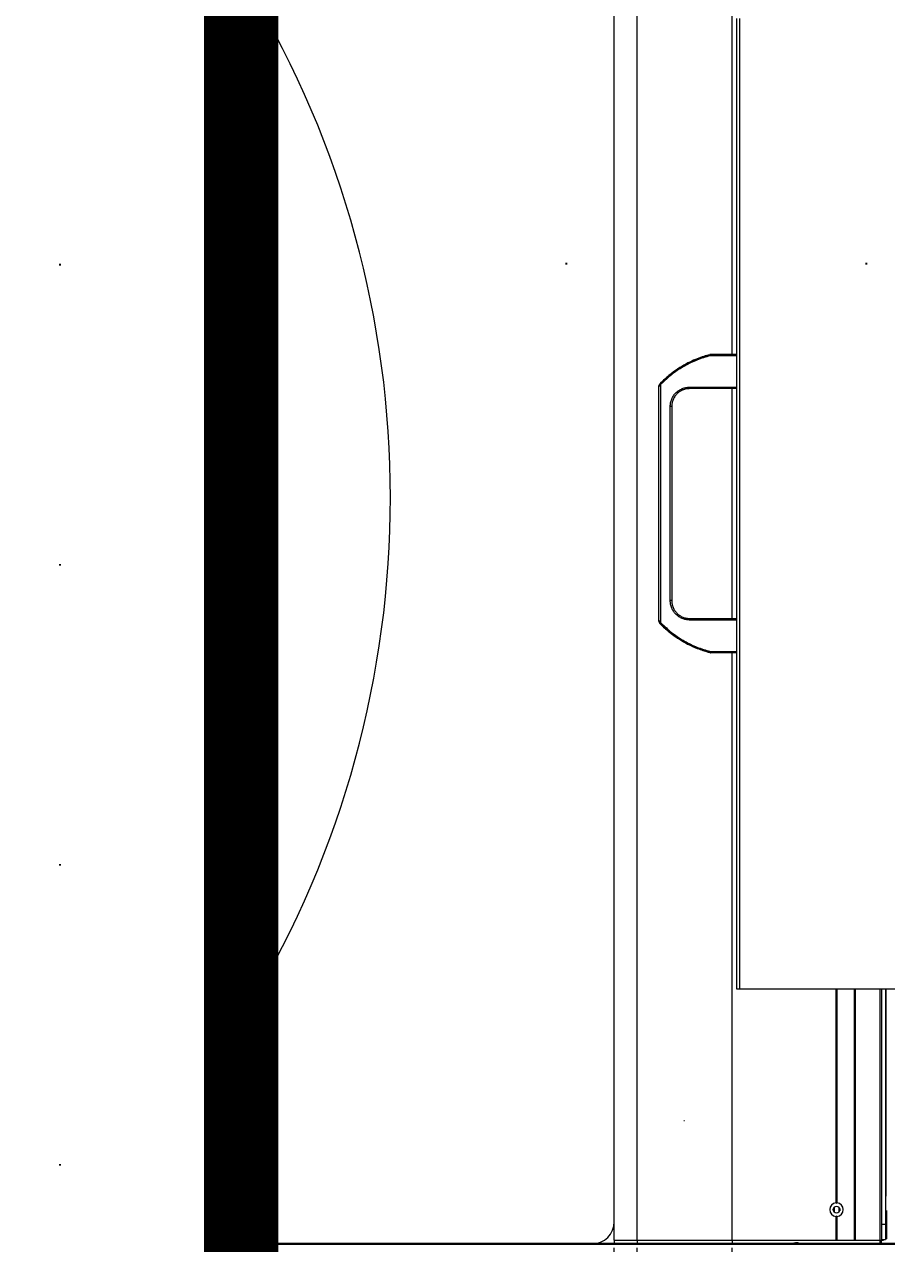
# Model space of a CAD drawing. Header units: centimetres. Extents: x 405564 to 502064, y 46284 to 60634.
# Drawn here: x 457312.4 to 457370.2, y 54366.9 to 54448.6 of the extents above; entities that cross this region are included whole.
import ezdxf
from ezdxf import colors
from ezdxf.entities.mleader import LeaderData, LeaderLine
from ezdxf.math import Vec2, Vec3
from ezdxf.xclip import XClip

# ---------------------------------------------------------------- set-up
doc = ezdxf.new("R2010")
doc.units = ezdxf.units.CM
doc.header["$XCLIPFRAME"] = 0
doc.linetypes.add('ACAD_ISO07W100', pattern=[3, 0, -3])
doc.linetypes.add('DOT', pattern=[0.25, 0, -0.25])
for name, color, linetype in [('---___EB_draft03_cihazlar', 8, 'Continuous'), ('AS_DOS_TERAS_UST', 8, 'ACAD_ISO07W100'), ('AS_DUV', 8, 'Continuous'), ('AS_PYZ_BINA', 8, 'Continuous')]:
    doc.layers.add(name, color=color, linetype=linetype)
doc.layers.add('0-KRCN-MİMARİ-220526', color=8, linetype='Continuous', lineweight=9)
doc.layers.add('OL_Ic', color=8, linetype='Continuous', lineweight=9)
doc.styles.add('Normal_ITL', font='swissi.ttf')

# ---------------------------------------------------------------- blocks, each defined once
blk = doc.blocks.new('THTWorkStation1M')
at = {"layer": '---___EB_draft03_cihazlar', "linetype": 'Continuous', "lineweight": 15}
for p, q in [((273952.101, -40093.617), (273952.101, -40093.417)), ((273952.201, -40093.417), (273952.101, -40093.417)), ((273952.101, -40093.417), (273952.101, -40093.617)), ((273952.101, -40093.417), (273952.101, -40093.417)), ((273952.101, -40093.417), (273952.101, -40093.617)), ((273952.101, -40093.417), (273952.101, -40093.417)), ((273952.201, -40093.617), (273952.201, -40093.417)), ((273957.594, -40093.417), (273952.201, -40093.417)), ((273958.011, -40093.417), (273957.594, -40093.417)), ((273962.093, -40093.417), (273958.007, -40093.417)), ((273962.093, -40093.617), (273962.093, -40093.417)), ((273968.471, -40093.417), (273962.093, -40093.417)), ((273968.471, -40093.617), (273968.471, -40093.417)), ((273970.001, -40093.417), (273968.471, -40093.417)), ((273970.001, -40093.617), (273970.001, -40093.417)), ((273951.76, -40095.617), (273951.76, -40093.717)), ((273951.81, -40093.717), (273951.76, -40093.717)), ((273951.81, -40094.667), (273951.81, -40093.667)), ((273952.1, -40093.667), (273951.81, -40093.667)), ((273952.1, -40093.617), (273951.95, -40093.617)), ((273951.95, -40093.617), (273951.95, -40093.667)), ((273952.1, -40110.467), (273952.1, -40093.617)), ((273952.164, -40093.617), (273952.1, -40093.617)), ((273952.201, -40093.617), (273952.164, -40093.617)), ((273952.2, -40110.467), (273952.2, -40093.617)), ((273962.093, -40093.617), (273952.201, -40093.617)), ((273953.85, -40110.467), (273953.85, -40093.617)), ((273953.9, -40093.617), (273953.9, -40110.467)), ((273955.065, -40093.617), (273955.065, -40095.218)), ((273955.1, -40093.617), (273955.1, -40095.252)), ((273955.136, -40093.617), (273955.136, -40095.218)), ((273962.092, -40093.617), (273962.092, -40132.967)), ((273968.471, -40093.617), (273962.093, -40093.617)), ((273970.001, -40093.617), (273968.471, -40093.617)), ((273968.471, -40093.617), (273968.471, -40193.117)), ((273970, -40093.617), (273970, -40193.117)), ((273951.81, -40110.467), (273951.81, -40094.667)), ((273951.81, -40094.667), (273952.1, -40094.667)), ((273995, -40094.867), (273995, -40107.242)), ((273954.89, -40095.748), (273954.89, -40095.586)), ((273954.94, -40095.825), (273954.94, -40095.509)), ((273955.1, -40095.252), (273955.065, -40095.218)), ((273955.136, -40095.218), (273955.1, -40095.252)), ((273955.26, -40095.825), (273955.26, -40095.509)), ((273955.31, -40095.748), (273955.31, -40095.586)), ((273951.78, -40096.567), (273951.78, -40110.467)), ((273955.065, -40096.116), (273955.1, -40096.082)), ((273955.065, -40096.116), (273955.065, -40110.467)), ((273955.1, -40096.082), (273955.136, -40096.116)), ((273955.1, -40096.082), (273955.1, -40110.467)), ((273955.136, -40096.116), (273955.136, -40110.467)), ((273965.3, -40101.617), (273965.347, -40101.617)), ((273961.606, -40110.467), (273940.106, -40110.467)), ((273961.606, -40175.467), (273961.606, -40110.467)), ((273961.806, -40110.467), (273961.606, -40110.467)), ((273961.806, -40175.467), (273961.806, -40110.467)), ((273961.806, -40132.967), (273963.501, -40132.967)), ((273963.501, -40133.067), (273961.806, -40133.067)), ((273963.501, -40132.967), (273963.529, -40132.968)), ((273963.687, -40133.092), (273963.501, -40133.067)), ((273963.706, -40133.023), (273963.528, -40132.996)), ((273963.529, -40132.995), (273963.706, -40133.022)), ((273966.76, -40134.763), (273966.762, -40134.761)), ((273966.906, -40150.846), (273966.906, -40135.089)), ((273966.993, -40135.086), (273967.004, -40135.086)), ((273967.006, -40135.086), (273967.005, -40135.081)), ((273967.006, -40135.086), (273967.006, -40135.089)), ((273967.006, -40135.089), (273967.006, -40150.846)), ((273961.806, -40135.167), (273964.946, -40135.167)), ((273964.946, -40135.267), (273961.806, -40135.267)), ((273962.092, -40135.267), (273962.092, -40150.667)), ((273966.146, -40149.467), (273966.146, -40136.467)), ((273966.246, -40136.467), (273966.246, -40149.467)), ((273961.806, -40150.667), (273964.946, -40150.667)), ((273964.946, -40150.767), (273961.806, -40150.767)), ((273966.762, -40151.173), (273966.76, -40151.171)), ((273967.004, -40150.848), (273966.993, -40150.848)), ((273967.005, -40150.853), (273967.006, -40150.848)), ((273961.806, -40152.867), (273963.501, -40152.867)), ((273963.501, -40152.967), (273961.806, -40152.967)), ((273962.092, -40152.967), (273962.092, -40193.117)), ((273963.501, -40152.867), (273963.687, -40152.842)), ((273963.529, -40152.967), (273963.501, -40152.967)), ((273963.706, -40152.912), (273963.529, -40152.939)), ((273963.569, -40152.932), (273963.707, -40152.911))]:
    blk.add_line(p, q, dxfattribs=at)
at = {"layer": '---___EB_draft03_cihazlar', "color": 1, "const_width": 5}
blk.add_lwpolyline([(273995, -40093.367), (273995, -40193.367)], dxfattribs=at)
at = {"layer": '---___EB_draft03_cihazlar', "color": 1}
blk.add_lwpolyline([(273875, -40093.367), (273995, -40093.367), (273995, -40193.367), (273875, -40193.367), (273875, -40093.367)], dxfattribs=at)
at = {"layer": '---___EB_draft03_cihazlar', "linetype": 'Continuous', "lineweight": 15, "flags": 128}
blk.add_lwpolyline([(273963.557, -40132.974), (273963.544, -40132.97), (273963.529, -40132.968)], dxfattribs=at)
at = {"layer": '---___EB_draft03_cihazlar', "linetype": 'Continuous', "lineweight": 15}
blk.add_circle((273955.1, -40095.667), 0.225, dxfattribs=at)
for centre, radius, start, end in [((273971.5, -40094.867), 1.5, 90, 180), ((273993.5, -40094.867), 1.5, 0, 90), ((273955.1, -40095.667), 0.45, 94.50623, 265.49377), ((273955.1, -40095.667), 0.45, 274.50623, 85.49377), ((273991, -40107.242), 4, 329.05388, 0), ((274051.25, -40143.367), 66.25, 149.05388, 210.94612), ((273963.526, -40133.048), 0.08, 43.52715, 58.22622)]:
    blk.add_arc(centre, radius, start, end, dxfattribs=at)
for points, knots in [([(273958.007, -40093.417), (273957.983, -40093.427), (273957.913, -40093.457), (273957.792, -40093.475), (273957.677, -40093.452), (273957.616, -40093.426), (273957.594, -40093.417)], [0, 0, 0, 0, 0.180503, 0.539526, 0.833196, 1, 1, 1, 1]), ([(273961.806, -40133.067), (273961.806, -40133.065), (273961.806, -40133.062), (273961.806, -40133.055), (273961.806, -40133.044), (273961.806, -40133.019), (273961.806, -40132.984), (273961.806, -40132.97), (273961.806, -40132.968), (273961.806, -40132.967)], [0, 0, 0, 0, 0.0036298, 0.0081018, 0.0158383, 0.0407127, 0.1565539, 0.6164515, 1, 1, 1, 1]), ([(273963.501, -40132.967), (273963.501, -40132.968), (273963.501, -40132.969), (273963.501, -40132.98), (273963.501, -40132.997), (273963.501, -40133.016), (273963.501, -40133.034), (273963.501, -40133.049), (273963.501, -40133.054), (273963.501, -40133.06), (273963.501, -40133.065), (273963.501, -40133.067)], [0, 0, 0, 0, 0.371365, 0.655736, 0.818348, 0.927852, 0.976328, 0.984141, 0.990447, 0.995553, 1, 1, 1, 1]), ([(273963.583, -40132.993), (273963.575, -40132.986), (273963.559, -40132.971), (273963.538, -40132.969), (273963.528, -40132.968)], [0, 0, 0, 0, 0.478983, 1, 1, 1, 1]), ([(273963.529, -40132.968), (273963.529, -40132.968), (273963.529, -40132.968), (273963.529, -40132.969), (273963.529, -40132.986), (273963.529, -40132.995)], [0, 0, 0, 0, 0.054151, 0.500141, 1, 1, 1, 1]), ([(273966.759, -40134.76), (273966.665, -40134.672), (273966.452, -40134.473), (273966.077, -40134.174), (273965.615, -40133.854), (273965.062, -40133.539), (273964.414, -40133.241), (273963.936, -40133.094), (273963.685, -40133.017)], [0, 0, 0, 0, 0.108565, 0.244897, 0.402206, 0.580488, 0.779769, 1, 1, 1, 1]), ([(273963.706, -40133.022), (273963.704, -40133.029), (273963.702, -40133.037), (273963.695, -40133.062), (273963.691, -40133.078), (273963.689, -40133.085), (273963.688, -40133.089), (273963.687, -40133.091), (273963.687, -40133.092)], [0, 0, 0, 0, 0.719097, 0.906692, 0.961748, 0.982032, 0.991146, 1, 1, 1, 1]), ([(273966.848, -40134.948), (273966.623, -40134.736), (273966.172, -40134.313), (273965.398, -40133.798), (273964.571, -40133.373), (273963.982, -40133.186), (273963.687, -40133.092)], [0, 0, 0, 0, 0.249991, 0.500001, 0.750008, 1, 1, 1, 1]), ([(273963.706, -40133.022), (273963.989, -40133.111), (273964.554, -40133.289), (273965.351, -40133.687), (273966.1, -40134.168), (273966.541, -40134.563), (273966.762, -40134.761)], [0, 0, 0, 0, 0.250011, 0.500001, 0.750017, 1, 1, 1, 1]), ([(273966.901, -40134.894), (273966.878, -40134.871), (273966.832, -40134.828), (273966.784, -40134.783), (273966.761, -40134.761)], [0, 0, 0, 0, 0.505915, 1, 1, 1, 1]), ([(273966.762, -40134.761), (273966.785, -40134.783), (273966.833, -40134.829), (273966.879, -40134.872), (273966.902, -40134.895)], [0, 0, 0, 0, 0.476957, 1, 1, 1, 1]), ([(273966.902, -40134.895), (273966.897, -40134.9), (273966.891, -40134.906), (273966.872, -40134.925), (273966.86, -40134.937), (273966.854, -40134.943), (273966.851, -40134.946), (273966.849, -40134.947), (273966.848, -40134.948)], [0, 0, 0, 0, 0.7218978, 0.9092396, 0.9633993, 0.9829489, 0.9916158, 1, 1, 1, 1]), ([(273966.906, -40135.089), (273966.903, -40135.062), (273966.898, -40135.01), (273966.865, -40134.969), (273966.848, -40134.948)], [0, 0, 0, 0, 0.499998, 1, 1, 1, 1]), ([(273966.902, -40134.895), (273966.922, -40134.918), (273966.959, -40134.962), (273966.982, -40135.031), (273966.989, -40135.07), (273966.991, -40135.084), (273966.992, -40135.085), (273966.993, -40135.086)], [0, 0, 0, 0, 0.294622, 0.572903, 0.80582, 0.906069, 1, 1, 1, 1]), ([(273966.981, -40135.034), (273966.981, -40135.034), (273966.982, -40135.035), (273966.98, -40135.027), (273966.976, -40135.012), (273966.965, -40134.983), (273966.945, -40134.942), (273966.917, -40134.912), (273966.905, -40134.898)], [0, 0, 0, 0, 0.041675, 0.166996, 0.309744, 0.462544, 0.760475, 1, 1, 1, 1]), ([(273966.906, -40135.089), (273966.907, -40135.089), (273966.909, -40135.089), (273966.913, -40135.089), (273966.922, -40135.089), (273966.938, -40135.089), (273966.965, -40135.089), (273967.004, -40135.089), (273967.005, -40135.089), (273967.006, -40135.089)], [0, 0, 0, 0, 0.0022006, 0.0044728, 0.0095815, 0.0236499, 0.0721351, 0.2587123, 1, 1, 1, 1]), ([(273967.006, -40135.087), (273967.005, -40135.076), (273967.003, -40135.053), (273966.991, -40135.025), (273966.978, -40135.012), (273966.974, -40135.008)], [0, 0, 0, 0, 0.383165, 0.796035, 1, 1, 1, 1]), ([(273966.993, -40135.086), (273966.991, -40135.071), (273966.99, -40135.053), (273966.981, -40135.038), (273966.98, -40135.035)], [0, 0, 0, 0, 0.853062, 1, 1, 1, 1]), ([(273964.946, -40135.267), (273964.946, -40135.266), (273964.946, -40135.265), (273964.946, -40135.254), (273964.946, -40135.237), (273964.946, -40135.218), (273964.946, -40135.2), (273964.946, -40135.186), (273964.946, -40135.18), (273964.946, -40135.174), (273964.946, -40135.169), (273964.946, -40135.167)], [0, 0, 0, 0, 0.371365, 0.655736, 0.818348, 0.927853, 0.976328, 0.984142, 0.990447, 0.995553, 1, 1, 1, 1]), ([(273964.946, -40135.167), (273965.031, -40135.172), (273965.201, -40135.182), (273965.446, -40135.261), (273965.672, -40135.38), (273965.871, -40135.542), (273966.033, -40135.74), (273966.152, -40135.967), (273966.231, -40136.212), (273966.241, -40136.382), (273966.246, -40136.467)], [0, 0, 0, 0, 0.12504, 0.250179, 0.375231, 0.500002, 0.624769, 0.749823, 0.874961, 1, 1, 1, 1]), ([(273966.146, -40136.467), (273966.141, -40136.389), (273966.132, -40136.231), (273966.061, -40136.005), (273965.95, -40135.796), (273965.8, -40135.613), (273965.617, -40135.463), (273965.408, -40135.352), (273965.181, -40135.28), (273965.024, -40135.272), (273964.946, -40135.267)], [0, 0, 0, 0, 0.125, 0.249999, 0.374998, 0.499999, 0.624998, 0.749995, 0.874997, 1, 1, 1, 1]), ([(273966.146, -40136.467), (273966.146, -40136.467), (273966.148, -40136.467), (273966.159, -40136.467), (273966.176, -40136.467), (273966.195, -40136.467), (273966.213, -40136.467), (273966.227, -40136.467), (273966.233, -40136.467), (273966.239, -40136.467), (273966.244, -40136.467), (273966.246, -40136.467)], [0, 0, 0, 0, 0.371366, 0.655736, 0.818348, 0.927853, 0.976328, 0.984142, 0.990446, 0.995554, 1, 1, 1, 1]), ([(273966.246, -40149.467), (273966.241, -40149.552), (273966.231, -40149.722), (273966.152, -40149.967), (273966.033, -40150.194), (273965.871, -40150.393), (273965.672, -40150.554), (273965.446, -40150.674), (273965.201, -40150.752), (273965.031, -40150.762), (273964.946, -40150.767)], [0, 0, 0, 0, 0.125039, 0.250177, 0.375231, 0.499998, 0.624769, 0.749821, 0.87496, 1, 1, 1, 1]), ([(273964.946, -40150.667), (273965.024, -40150.663), (273965.181, -40150.654), (273965.408, -40150.582), (273965.617, -40150.471), (273965.8, -40150.321), (273965.95, -40150.138), (273966.061, -40149.929), (273966.132, -40149.703), (273966.141, -40149.546), (273966.146, -40149.467)], [0, 0, 0, 0, 0.1250033, 0.2500046, 0.3750022, 0.5000012, 0.6250016, 0.7500006, 0.8749998, 1, 1, 1, 1]), ([(273966.146, -40149.467), (273966.146, -40149.467), (273966.148, -40149.467), (273966.159, -40149.467), (273966.176, -40149.467), (273966.195, -40149.467), (273966.213, -40149.467), (273966.227, -40149.467), (273966.233, -40149.467), (273966.239, -40149.467), (273966.244, -40149.467), (273966.246, -40149.467)], [0, 0, 0, 0, 0.371366, 0.655736, 0.818348, 0.927853, 0.976328, 0.984142, 0.990446, 0.995554, 1, 1, 1, 1]), ([(273961.806, -40150.767), (273961.806, -40150.765), (273961.806, -40150.762), (273961.806, -40150.755), (273961.806, -40150.744), (273961.806, -40150.719), (273961.806, -40150.684), (273961.806, -40150.67), (273961.806, -40150.668), (273961.806, -40150.667)], [0, 0, 0, 0, 0.0036298, 0.0081023, 0.0158384, 0.0407128, 0.156554, 0.6164515, 1, 1, 1, 1]), ([(273963.687, -40152.842), (273963.982, -40152.748), (273964.571, -40152.561), (273965.398, -40152.136), (273966.172, -40151.621), (273966.623, -40151.198), (273966.848, -40150.986)], [0, 0, 0, 0, 0.249992, 0.499999, 0.750009, 1, 1, 1, 1]), ([(273966.762, -40151.173), (273966.541, -40151.371), (273966.1, -40151.766), (273965.351, -40152.247), (273964.554, -40152.646), (273963.989, -40152.823), (273963.706, -40152.912)], [0, 0, 0, 0, 0.249985, 0.499999, 0.749985, 1, 1, 1, 1]), ([(273963.706, -40152.911), (273963.837, -40152.873), (273964.123, -40152.789), (273964.575, -40152.617), (273965.083, -40152.383), (273965.633, -40152.069), (273966.21, -40151.672), (273966.572, -40151.343), (273966.759, -40151.173)], [0, 0, 0, 0, 0.115378, 0.251767, 0.409095, 0.587355, 0.786555, 1, 1, 1, 1]), ([(273964.946, -40150.667), (273964.946, -40150.668), (273964.946, -40150.669), (273964.946, -40150.68), (273964.946, -40150.697), (273964.946, -40150.716), (273964.946, -40150.734), (273964.946, -40150.749), (273964.946, -40150.754), (273964.946, -40150.76), (273964.946, -40150.765), (273964.946, -40150.767)], [0, 0, 0, 0, 0.371365, 0.655736, 0.818348, 0.927852, 0.976328, 0.984141, 0.990447, 0.995553, 1, 1, 1, 1]), ([(273966.761, -40151.174), (273966.784, -40151.151), (273966.832, -40151.106), (273966.878, -40151.063), (273966.901, -40151.041)], [0, 0, 0, 0, 0.494024, 1, 1, 1, 1]), ([(273966.902, -40151.039), (273966.879, -40151.062), (273966.833, -40151.105), (273966.785, -40151.151), (273966.762, -40151.173)], [0, 0, 0, 0, 0.523463, 1, 1, 1, 1]), ([(273966.848, -40150.986), (273966.865, -40150.965), (273966.898, -40150.924), (273966.903, -40150.872), (273966.906, -40150.846)], [0, 0, 0, 0, 0.5000033, 1, 1, 1, 1]), ([(273966.848, -40150.986), (273966.849, -40150.987), (273966.851, -40150.988), (273966.854, -40150.991), (273966.86, -40150.997), (273966.872, -40151.009), (273966.891, -40151.029), (273966.897, -40151.034), (273966.902, -40151.039)], [0, 0, 0, 0, 0.008384, 0.017052, 0.0366, 0.09076, 0.278102, 1, 1, 1, 1]), ([(273966.98, -40150.904), (273966.974, -40150.926), (273966.96, -40150.971), (273966.922, -40151.016), (273966.902, -40151.039)], [0, 0, 0, 0, 0.479926, 1, 1, 1, 1]), ([(273966.904, -40151.036), (273966.917, -40151.023), (273966.944, -40150.994), (273966.964, -40150.953), (273966.975, -40150.924), (273966.98, -40150.908), (273966.982, -40150.9), (273966.981, -40150.9), (273966.981, -40150.9)], [0, 0, 0, 0, 0.235366, 0.527089, 0.677547, 0.819275, 0.9447, 1, 1, 1, 1]), ([(273967.006, -40150.846), (273967.005, -40150.846), (273967.004, -40150.846), (273966.965, -40150.846), (273966.938, -40150.846), (273966.922, -40150.846), (273966.913, -40150.846), (273966.909, -40150.846), (273966.907, -40150.846), (273966.906, -40150.846)], [0, 0, 0, 0, 0.7412877, 0.9278649, 0.9763501, 0.9904185, 0.9955272, 0.9977994, 1, 1, 1, 1]), ([(273966.974, -40150.926), (273966.978, -40150.922), (273966.991, -40150.91), (273967.003, -40150.881), (273967.005, -40150.858), (273967.006, -40150.847)], [0, 0, 0, 0, 0.187122, 0.603244, 1, 1, 1, 1]), ([(273967.006, -40150.846), (273967.006, -40150.846), (273967.006, -40150.847), (273967.006, -40150.848), (273967.006, -40150.848)], [0, 0, 0, 0, 0.500003, 1, 1, 1, 1]), ([(273963.501, -40152.967), (273963.501, -40152.966), (273963.501, -40152.965), (273963.501, -40152.954), (273963.501, -40152.937), (273963.501, -40152.918), (273963.501, -40152.9), (273963.501, -40152.886), (273963.501, -40152.88), (273963.501, -40152.874), (273963.501, -40152.869), (273963.501, -40152.867)], [0, 0, 0, 0, 0.3713655, 0.6557363, 0.818348, 0.9278528, 0.9763278, 0.9841418, 0.9904478, 0.9955528, 1, 1, 1, 1]), ([(273963.528, -40152.966), (273963.538, -40152.965), (273963.558, -40152.963), (273963.575, -40152.949), (273963.583, -40152.943)], [0, 0, 0, 0, 0.4967979, 1, 1, 1, 1]), ([(273963.529, -40152.939), (273963.532, -40152.939), (273963.543, -40152.94), (273963.563, -40152.935), (273963.584, -40152.921), (273963.602, -40152.898), (273963.605, -40152.877), (273963.606, -40152.867)], [0, 0, 0, 0, 0.103631, 0.294556, 0.555939, 0.793056, 1, 1, 1, 1]), ([(273963.529, -40152.939), (273963.529, -40152.948), (273963.529, -40152.964), (273963.529, -40152.966), (273963.529, -40152.967), (273963.529, -40152.967), (273963.529, -40152.967)], [0, 0, 0, 0, 0.499858, 0.84448, 0.945855, 1, 1, 1, 1]), ([(273963.706, -40152.912), (273963.704, -40152.906), (273963.702, -40152.897), (273963.695, -40152.872), (273963.691, -40152.856), (273963.689, -40152.849), (273963.688, -40152.845), (273963.687, -40152.843), (273963.687, -40152.842)], [0, 0, 0, 0, 0.719098, 0.906693, 0.96175, 0.982032, 0.991146, 1, 1, 1, 1])]:
    blk.add_open_spline(points, degree=3, knots=knots, dxfattribs=at)
blk = doc.blocks.new('A$Ca63a641c')
at = {"layer": 'AS_PYZ_BINA'}
ml = blk.add_multileader_mtext('Standard', dxfattribs=at)
ml.set_content('EST boyalı panel çit ve panel çit kapı (AS 51.101)', color=256, style='Normal_ITL')
ml.set_leader_properties()
ml.build(insert=Vec2(0, 0))
ml.multileader.update_dxf_attribs({"dogleg_length": 0.379, "arrow_head_size": 17.043, "scale": 75})
ctx = ml.context
ctx.base_point, ctx.scale, ctx.char_height, ctx.arrow_head_size, ctx.landing_gap_size, ctx.plane_origin = Vec3(140.513, 464.302), 75, 20, 17.043, 14.202, Vec3(92.505, 620.113)
notes = []
notes.append((ctx, [(0, (1, 1, 0), (112.109, 464.302), (1, 0), 28.404, [(0, [(68.504, 410)], 0, [])])]))
ctx.mtext.insert, ctx.mtext.width, ctx.mtext.flow_direction = Vec3(154.715, 477.513), 604.56338, 5
for ctx, leaders in notes:
    for number, flags, end, landing, length, lines in leaders:
        leader = LeaderData()
        leader.index, (leader.has_last_leader_line, leader.has_dogleg_vector, leader.attachment_direction) = number, flags
        leader.last_leader_point, leader.dogleg_vector, leader.dogleg_length = Vec3(end), Vec3(landing), length
        for number, points, colour, breaks in lines:
            line = LeaderLine()
            line.index, line.vertices, line.color, line.breaks = number, Vec3.list(points), colors.encode_raw_color(colour), breaks
            leader.lines.append(line)
        ctx.leaders.append(leader)
blk = doc.blocks.new('A$C85dec720')
at = {"layer": 'OL_Ic'}
blk.add_blockref('A$Ca63a641c', (5315.078, 5344.253, 28.4), dxfattribs=at)
blk = doc.blocks.new('A$C6A10300A')
at = {"layer": 'AS_DOS_TERAS_UST', "linetype": 'DOT', "ltscale": 80}
for p, q in [((19485.68, -6201.454), (19250.68, -6201.454)), ((19250.68, -6201.454), (19250.68, -7101.454))]:
    blk.add_line(p, q, dxfattribs=at)
at = {"layer": '---___EB_draft03_cihazlar', "rotation": 180}
for p in [(293257.837, -46360.472), (293257.837, -46460.472)]:
    blk.add_blockref('THTWorkStation1M', p, dxfattribs=at)
at = {"layer": 'AS_DUV'}
ref = blk.add_blockref('A$C85dec720', (28900.964, -17748.984), dxfattribs=dict(at, rotation=105.0255580063709))
XClip(ref).set_block_clipping_path([(6220.3367769278, 6783.7313721173), (4126.4071464743, -1017.0000000052), (7354.8298234051, -1883.5969356479), (9448.7594538586, 5917.1344364745)])

msp = doc.modelspace()

# ---------------------------------------------------------------- block references
at = {"layer": '0-KRCN-MİMARİ-220526'}
msp.add_blockref('A$C6A10300A', (438064.066, 60634.016), dxfattribs=at)

doc.saveas('drawing.dxf')
